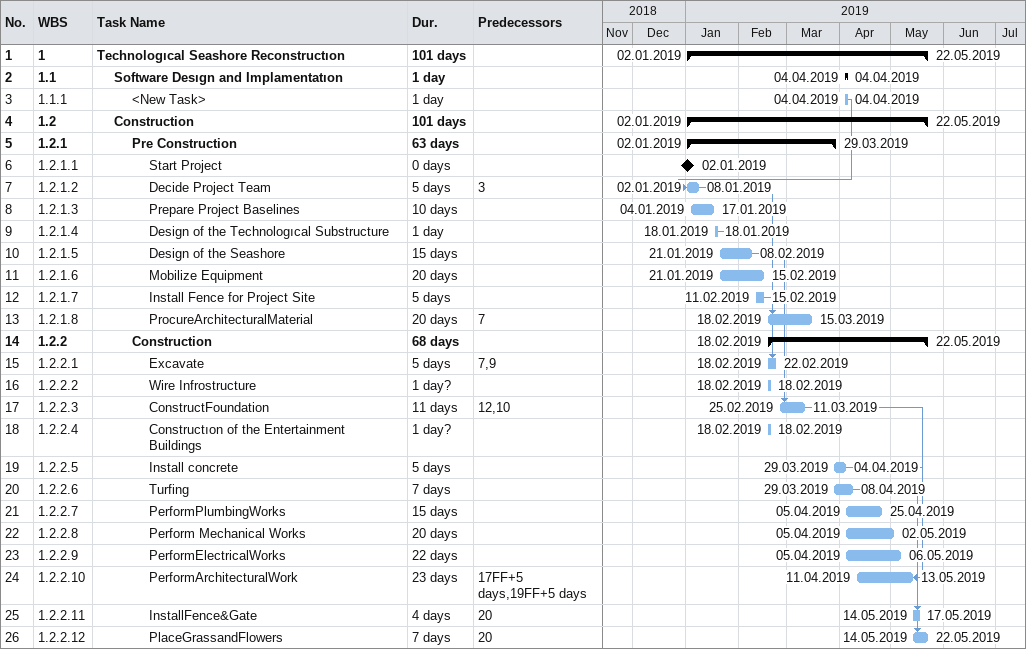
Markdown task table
| ID | WBS | Task | Duration | Start | Finish | Predecessors |
|---|---|---|---|---|---|---|
| 1 | 1 | **Technologıcal Seashore Reconstructıon** | 101d | 2019-01-02 | 2019-05-22 |  |
| 2 | 1.1 | **Software Desıgn and Implamentatıon** | 1d | 2019-04-04 | 2019-04-04 |  |
| 3 | 1.1.1 | <New Task> | 1d | 2019-04-04 | 2019-04-04 |  |
| 4 | 1.2 | **Construction** | 101d | 2019-01-02 | 2019-05-22 |  |
| 5 | 1.2.1 | **Pre Construction** | 63d | 2019-01-02 | 2019-03-29 |  |
| 6 | 1.2.1.1 | Start Project | 0d | 2019-01-02 | 2019-01-02 |  |
| 7 | 1.2.1.2 | Decide Project Team | 5d | 2019-01-02 | 2019-01-08 | 3 |
| 8 | 1.2.1.3 | Prepare Project Baselines | 10d | 2019-01-04 | 2019-01-17 |  |
| 9 | 1.2.1.4 | Design of the Technologıcal Substructure | 1d | 2019-01-18 | 2019-01-18 |  |
| 10 | 1.2.1.5 | Design of the Seashore | 15d | 2019-01-21 | 2019-02-08 |  |
| 11 | 1.2.1.6 | Mobilize Equipment | 20d | 2019-01-21 | 2019-02-15 |  |
| 12 | 1.2.1.7 | Install Fence for Project Site | 5d | 2019-02-11 | 2019-02-15 |  |
| 13 | 1.2.1.8 | ProcureArchitecturalMaterial | 20d | 2019-02-18 | 2019-03-15 | 7 |
| 14 | 1.2.2 | **Construction** | 68d | 2019-02-18 | 2019-05-22 |  |
| 15 | 1.2.2.1 | Excavate | 5d | 2019-02-18 | 2019-02-22 | 7, 9 |
| 16 | 1.2.2.2 | Wire Infrostructure | 1d? | 2019-02-18 | 2019-02-18 |  |
| 17 | 1.2.2.3 | ConstructFoundation | 11d | 2019-02-25 | 2019-03-11 | 12, 10 |
| 18 | 1.2.2.4 | Constructıon of the Entertainment Buildings | 1d? | 2019-02-18 | 2019-02-18 |  |
| 19 | 1.2.2.5 | Install concrete | 5d | 2019-03-29 | 2019-04-04 |  |
| 20 | 1.2.2.6 | Turfing | 7d | 2019-03-29 | 2019-04-08 |  |
| 21 | 1.2.2.7 | PerformPlumbingWorks | 15d | 2019-04-05 | 2019-04-25 |  |
| 22 | 1.2.2.8 | Perform Mechanical Works | 20d | 2019-04-05 | 2019-05-02 |  |
| 23 | 1.2.2.9 | PerformElectricalWorks | 22d | 2019-04-05 | 2019-05-06 |  |
| 24 | 1.2.2.10 | PerformArchitecturalWork | 23d | 2019-04-11 | 2019-05-13 | 17FF+5d, 19FF+5d |
| 25 | 1.2.2.11 | InstallFence&Gate | 4d | 2019-05-14 | 2019-05-17 | 20 |
| 26 | 1.2.2.12 | PlaceGrassandFlowers | 7d | 2019-05-14 | 2019-05-22 | 20 |
